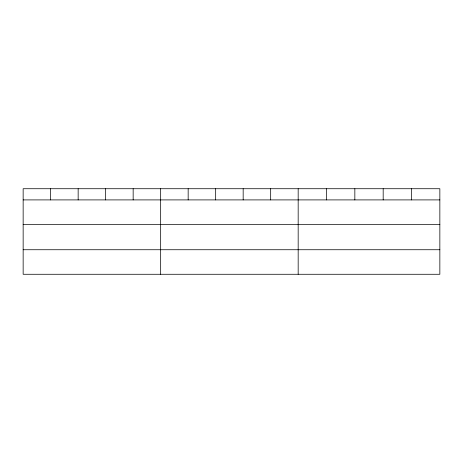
<?xml version="1.0" encoding="UTF-8"?>
<svg xmlns="http://www.w3.org/2000/svg" width="463" height="463" viewBox="0 0 463 463"><rect width="100%" height="100%" fill="white"/><g stroke="black" fill="none" stroke-linecap="round" stroke-linejoin="round"><path stroke-width="0.69" d="M439.85 224.445L439.85 188.725L23.15 188.725L23.15 274.275L439.85 274.275L439.85 224.445L23.15 224.445M23.15 199.906L439.85 199.906M23.15 249.736L439.85 249.736M411.514 188.725L411.514 199.906M383.179 188.725L383.179 199.906M354.843 188.725L354.843 199.906M326.508 188.725L326.508 199.906M298.172 188.725L298.172 274.275M270.67 188.725L270.67 199.906M243.168 188.725L243.168 199.906M215.665 188.725L215.665 199.906M188.163 188.725L188.163 199.906M160.661 188.725L160.661 274.275M133.159 188.725L133.159 199.906M105.657 188.725L105.657 199.906M78.154 188.725L78.154 199.906M50.652 188.725L50.652 199.906"/></g></svg>
